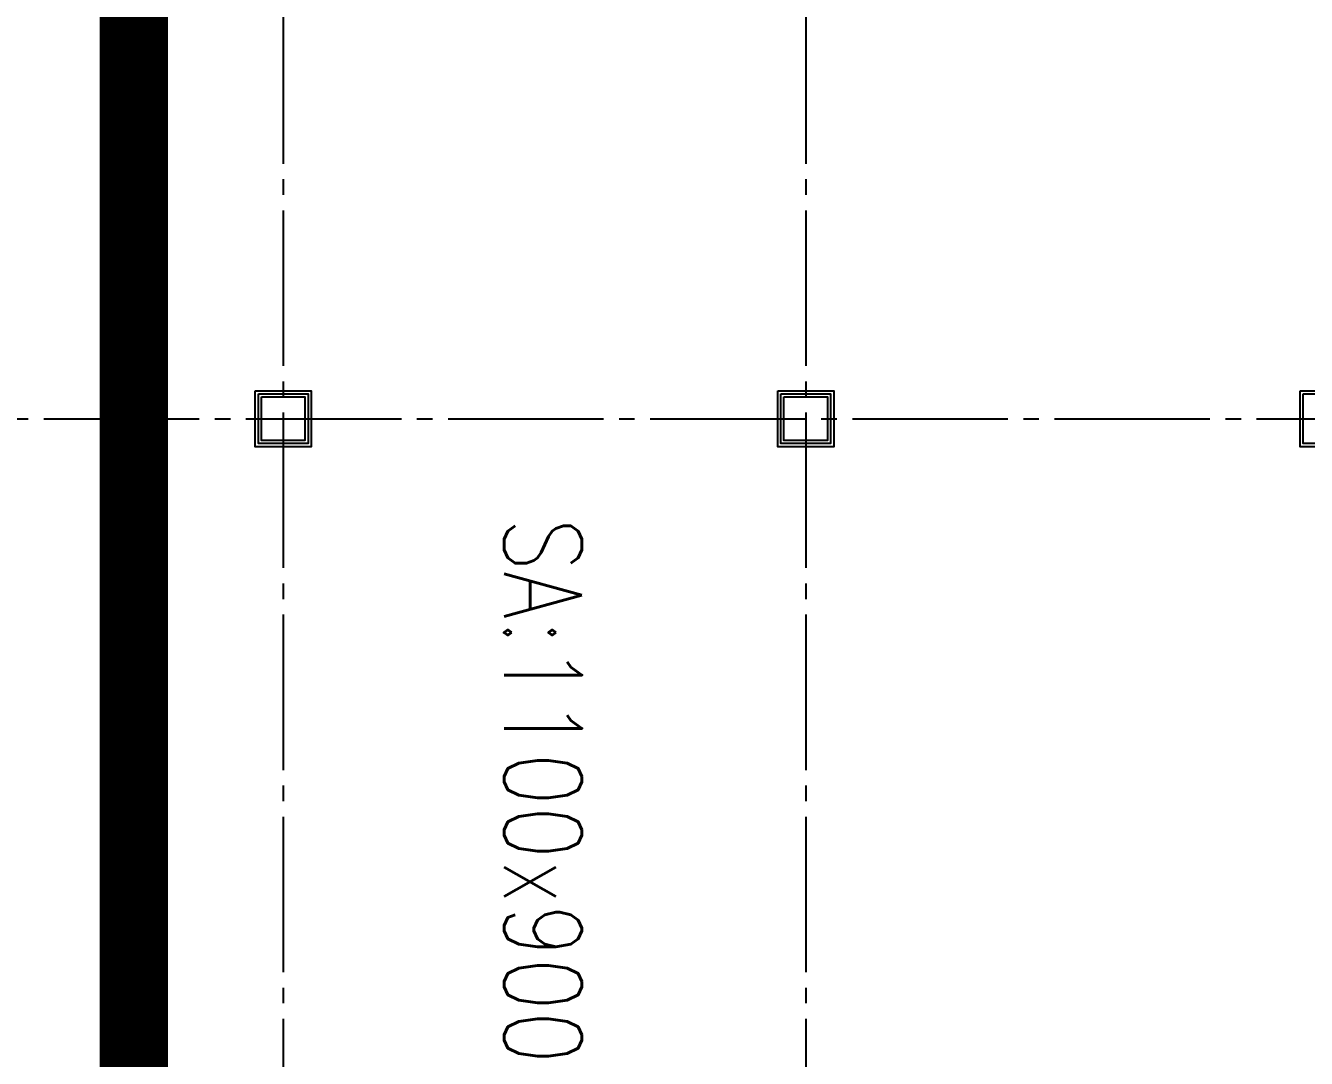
# Model space of a CAD drawing. Extents: x -960 to 27370, y -3283 to 11880.
# Drawn here: x 10626 to 12685, y 471 to 2132 of the extents above; entities that cross this region are included whole.
import ezdxf
from ezdxf.enums import TextEntityAlignment as Align

# ---------------------------------------------------------------- set-up
doc = ezdxf.new("R2010")
doc.units = 0
doc.header["$LTSCALE"] = 100
doc.linetypes.add('X-S-FAB-L10$0$COL-CEN-LIN', pattern=[3.25, 2.5, -0.25, 0.25, -0.25])
for name, color, linetype in [('0-xref', 8, 'Continuous'), ('188K-SM-03-F10-ARCH-PA-Y2257103$0$K-P1S-4.2-單抗', 3, 'Continuous'), ('188K-SM-07-F15-HVAC-MA DUCT-Y2257103$0$0-MAU-SA', 5, 'Continuous'), ('188K-SM-07-F15-HVAC-MA DUCT-Y2257103$0$01-電力-CSA', 1, 'Continuous'), ('X-S-FAB-L10$0$0-DIM-TXT', 8, 'Continuous'), ('X-S-FAB-L10$0$BLOCK', 8, 'Continuous'), ('X-S-FAB-L10$0$CCL', 8, 'X-S-FAB-L10$0$COL-CEN-LIN'), ('X-S-FAB-L10$0$COL-S', 8, 'Continuous')]:
    doc.layers.add(name, color=color, linetype=linetype)
doc.styles.add('188K-SM-07-F15-HVAC-MA DUCT-Y2257103$0$00-AEX$0$HKEC', font='romans.shx', dxfattribs={"bigfont": 'china.shx'})
doc.styles.add('X-S-FAB-L10$0$CHINA', font='simplex.shx', dxfattribs={"width": 0.75, "bigfont": 'chineset.shx'})
doc.styles.add('X-S-FAB-L10$0$Standard', font='', dxfattribs={"width": 0.8})
doc.styles.add('X-S-FAB-L10$0$TG_NOTE_TEXT', font='simplex.shx', dxfattribs={"width": 0.75, "bigfont": 'chineset.shx'})
doc.styles.get('X-S-FAB-L10$0$Standard').set_extended_font_data('Microsoft JhengHei')

# ---------------------------------------------------------------- blocks, each defined once
blk = doc.blocks.new('X-S-FAB-L10$0$FAB2-L05')
at = {"layer": 'X-S-FAB-L10$0$CCL'}
for p, q in [((-15120, 11005), (-15120, 0)), ((-14280, 11005), (-14280, 0)), ((-26880, 2220), (1210, 2220))]:
    blk.add_line(p, q, dxfattribs=at)
at = {"layer": 'X-S-FAB-L10$0$COL-S'}
for points in [[(-15155, 2255), (-15085, 2255), (-15085, 2185), (-15155, 2185)], [(-14315, 2255), (-14245, 2255), (-14245, 2185), (-14315, 2185)]]:
    blk.add_lwpolyline(points, close=True, dxfattribs=at)
blk = doc.blocks.new('X-S-FAB-L10')
at = {"layer": 'X-S-FAB-L10$0$COL-S'}
for p, q in [((11005, 1535), (11075, 1535)), ((11005, 1465), (11005, 1535)), ((11075, 1535), (11075, 1465)), ((11845, 1535), (11915, 1535)), ((11845, 1465), (11845, 1535)), ((11915, 1535), (11915, 1465)), ((11075, 1465), (11005, 1465)), ((11915, 1465), (11845, 1465))]:
    blk.add_line(p, q, dxfattribs=at)
at = {"layer": 'X-S-FAB-L10$0$BLOCK'}
blk.add_blockref('X-S-FAB-L10$0$FAB2-L05', (26160, -720), dxfattribs=at)
at = {"style": 'X-S-FAB-L10$0$TG_NOTE_TEXT', "width": 0.5, "flags": 1}
for p in [(7463.301, 9020), (18268.251, 8649), (11197.77, 4800.167), (16485.801, 4800.167), (25420.27, 2635), (13360, 320.001, 0), (7463.301, -33.333)]:
    blk.add_attdef('WH', text='', height=20, dxfattribs=at).set_placement(p, align=Align.BOTTOM_LEFT)
at = {"width": 0.5}
for style, p in [('X-S-FAB-L10$0$TG_NOTE_TEXT', (7585, 9020)), ('X-S-FAB-L10$0$TG_NOTE_TEXT', (18389.95, 8649)), ('X-S-FAB-L10$0$TG_NOTE_TEXT', (11117.5, 4813.5)), ('X-S-FAB-L10$0$TG_NOTE_TEXT', (16607.5, 4813.5)), ('X-S-FAB-L10$0$TG_NOTE_TEXT', (25350, 2635)), ('X-S-FAB-L10$0$Standard', (13129.375, 325.001, 0)), ('X-S-FAB-L10$0$TG_NOTE_TEXT', (7585, -20))]:
    blk.add_attdef('DESC', text='', height=10, dxfattribs=dict(at, style=style)).set_placement(p, align=Align.BOTTOM_LEFT)
for tag, style, p in [('TYPE', 'X-S-FAB-L10$0$TG_NOTE_TEXT', (7619.286, 9020)), ('NO', 'X-S-FAB-L10$0$TG_NOTE_TEXT', (7650.095, 9020)), ('TYPE', 'X-S-FAB-L10$0$TG_NOTE_TEXT', (18424.236, 8649)), ('NO', 'X-S-FAB-L10$0$TG_NOTE_TEXT', (18455.045, 8649)), ('NO', 'X-S-FAB-L10$0$TG_NOTE_TEXT', (11088.595, 4813.5)), ('TYPE', 'X-S-FAB-L10$0$TG_NOTE_TEXT', (11151.786, 4813.5)), ('TYPE', 'X-S-FAB-L10$0$TG_NOTE_TEXT', (16641.786, 4813.5)), ('NO', 'X-S-FAB-L10$0$TG_NOTE_TEXT', (16672.595, 4813.5)), ('NO', 'X-S-FAB-L10$0$TG_NOTE_TEXT', (25313, 2635)), ('TYPE', 'X-S-FAB-L10$0$TG_NOTE_TEXT', (25350, 2635)), ('NO', 'X-S-FAB-L10$0$Standard', (13100, 320.001, 0)), ('TYPE', 'X-S-FAB-L10$0$Standard', (13129.375, 320.001, 0)), ('TYPE', 'X-S-FAB-L10$0$TG_NOTE_TEXT', (7619.286, -20)), ('NO', 'X-S-FAB-L10$0$TG_NOTE_TEXT', (7650.095, -20))]:
    blk.add_attdef(tag, text='', height=10, dxfattribs=dict(at, style=style)).set_placement(p, align=Align.BOTTOM_RIGHT)
for rotation, style, p in [(180, 'X-S-FAB-L10$0$Standard', (317.625, 7480)), (180, 'X-S-FAB-L10$0$Standard', (1217.625, 7480)), (90, 'X-S-FAB-L10$0$TG_NOTE_TEXT', (24310, 3647.5)), (270, 'X-S-FAB-L10$0$TG_NOTE_TEXT', (17080, 1605))]:
    blk.add_attdef('DESC', text='', height=10, rotation=rotation, dxfattribs=dict(at, style=style)).set_placement(p, align=Align.BOTTOM_LEFT)
for tag, rotation, style, p in [('TYPE', 180, 'X-S-FAB-L10$0$Standard', (317.625, 7480)), ('NO', 180, 'X-S-FAB-L10$0$Standard', (347, 7480)), ('TYPE', 180, 'X-S-FAB-L10$0$Standard', (1217.625, 7480)), ('NO', 180, 'X-S-FAB-L10$0$Standard', (1247, 7480)), ('TYPE', 90, 'X-S-FAB-L10$0$TG_NOTE_TEXT', (24310, 3647.5)), ('NO', 90, 'X-S-FAB-L10$0$TG_NOTE_TEXT', (24310, 3610.5)), ('TYPE', 270, 'X-S-FAB-L10$0$TG_NOTE_TEXT', (17080, 1605)), ('NO', 270, 'X-S-FAB-L10$0$TG_NOTE_TEXT', (17080, 1573))]:
    blk.add_attdef(tag, text='', height=10, rotation=rotation, dxfattribs=dict(at, style=style)).set_placement(p, align=Align.BOTTOM_RIGHT)
at = {"style": 'X-S-FAB-L10$0$TG_NOTE_TEXT', "width": 0.5, "flags": 1}
for rotation, p in [(180, (43, 7480)), (180, (943, 7480)), (90, (24310, 3717.77)), (270, (17080, 1711.699))]:
    blk.add_attdef('WH', text='', height=20, rotation=rotation, dxfattribs=at).set_placement(p, align=Align.BOTTOM_LEFT)
at = {"layer": 'X-S-FAB-L10$0$0-DIM-TXT', "style": 'X-S-FAB-L10$0$CHINA', "width": 0.75}
for p in [(667.414, 7855.1, -2689.4), (22627.353, 6728.814), (25644.722, 6728.814), (24778.787, 5569.051), (1118.252, 4980), (417.801, 4594.623), (23874.84, 4355), (22927.43, 4330.122), (23749.869, 3901.367), (417.801, 3765.236), (1118.252, 3730), (417.801, 3115.79), (536.882, 2227.832), (16908.994, 1782.652), (888.445, 880.466), (16977.43, 750), (18878.841, 750), (25641.221, 553.233), (21364.03, 526.894)]:
    blk.add_attdef('HIG', text='', height=80, dxfattribs=at).set_placement(p, align=Align.MIDDLE_LEFT)
blk = doc.blocks.new('188K-SM-03-F10-ARCH-PA-Y2257103')
at = {"layer": '188K-SM-03-F10-ARCH-PA-Y2257103$0$K-P1S-4.2-單抗'}
for points in [[(10995, 1545), (11085, 1545), (11085, 1455), (10995, 1455)], [(11835, 1545), (11925, 1545), (11925, 1455), (11835, 1455)], [(12675, 1545), (12765, 1545), (12765, 1455), (12675, 1455)], [(11000, 1540), (11080, 1540), (11080, 1460), (11000, 1460)], [(11840, 1540), (11920, 1540), (11920, 1460), (11840, 1460)], [(12680, 1540), (12760, 1540), (12760, 1460), (12680, 1460)]]:
    blk.add_lwpolyline(points, close=True, dxfattribs=at)
blk = doc.blocks.new('188K-SM-07-F15-HVAC-MA DUCT-Y2257103')
at = {"layer": '188K-SM-07-F15-HVAC-MA DUCT-Y2257103$0$0-MAU-SA', "color": 5, "const_width": 110}
blk.add_lwpolyline([(10800, -373), (10800, 8843.7)], dxfattribs=at)
at = {"layer": '188K-SM-07-F15-HVAC-MA DUCT-Y2257103$0$01-電力-CSA', "ltscale": 1000, "style": '188K-SM-07-F15-HVAC-MA DUCT-Y2257103$0$00-AEX$0$HKEC', "width": 0.8}
blk.add_text('SA:1100x900', height=125, rotation=270, dxfattribs=at).set_placement((11357.7, 1340.5), align=Align.BOTTOM_LEFT)

msp = doc.modelspace()

# ---------------------------------------------------------------- block references
msp.add_blockref('188K-SM-07-F15-HVAC-MA DUCT-Y2257103', (0, 0))
at = {"layer": '0-xref'}
for name in ['X-S-FAB-L10', '188K-SM-03-F10-ARCH-PA-Y2257103']:
    msp.add_blockref(name, (0, 0), dxfattribs=at)

doc.saveas('drawing.dxf')
